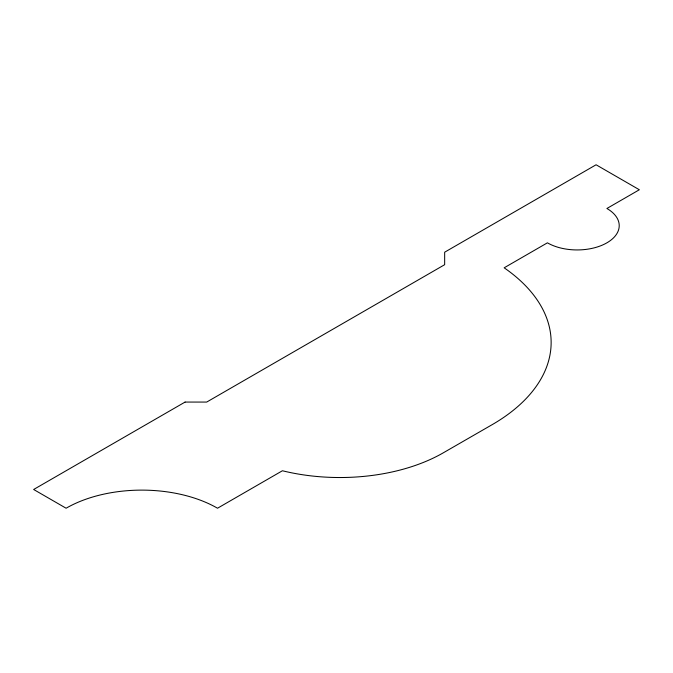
<?xml version="1.0" encoding="UTF-8"?>
<svg xmlns="http://www.w3.org/2000/svg" width="673" height="673" viewBox="0 0 673 673"><rect width="100%" height="100%" fill="white"/><g stroke="black" fill="none" stroke-linecap="round" stroke-linejoin="round"><path stroke-width="1.01" d="M185.075 402.067L33.65 489.49L66.097 508.224A107.074 61.815 0 0 1 217.522 508.224L282.416 470.755A146.428 84.537 0 0 0 443.271 452.836L492.005 424.756A201.37 116.261 0 0 0 504.153 267.812L547.41 242.827A42.062 24.287 0 0 0 606.903 242.827A42.062 24.287 0 0 0 606.903 208.487L639.35 189.752L596.085 164.776L444.66 252.198L444.66 264.691L206.704 402.067L185.075 402.067"/></g></svg>
